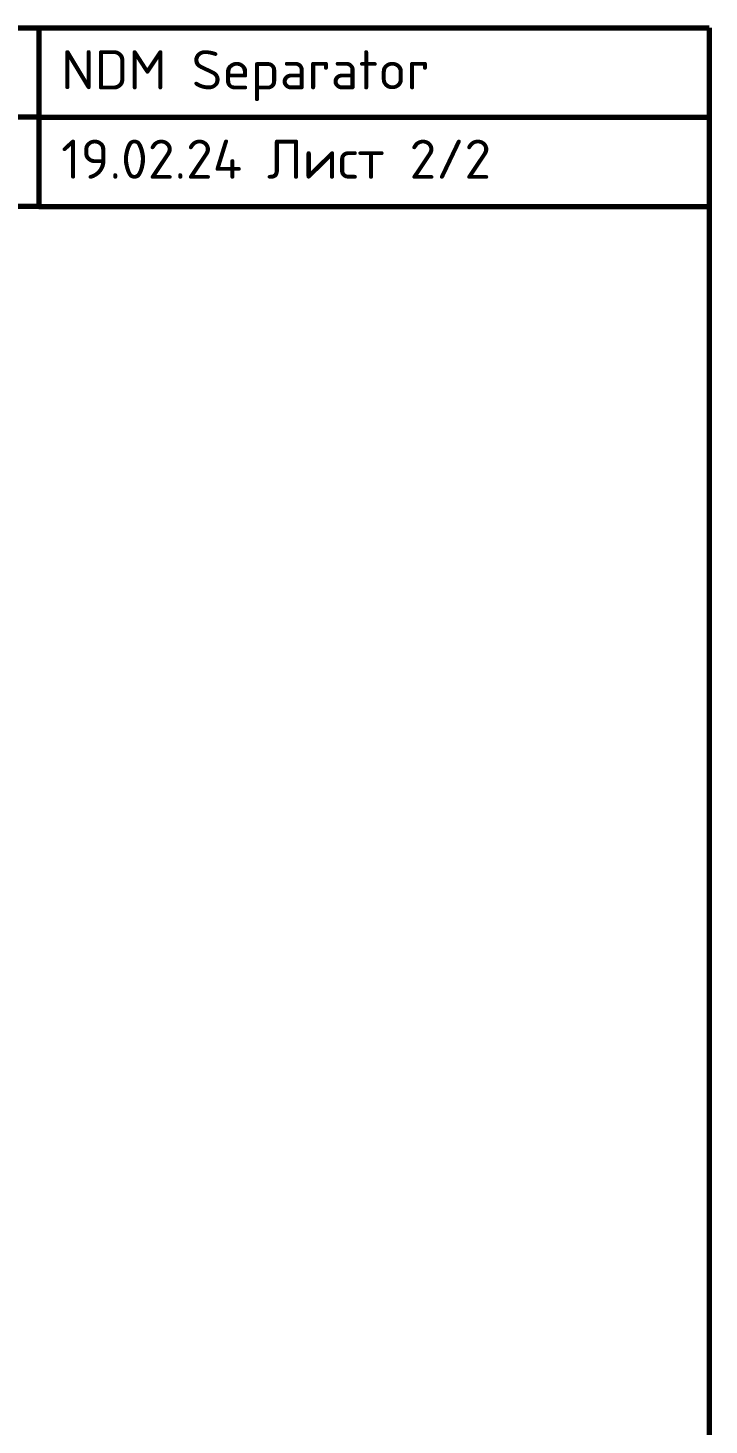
# Model space of a CAD drawing. Header units: millimetres. Extents: x 200 to 14650, y 200 to 10300.
# Drawn here: x 11601 to 14650, y 4044 to 10300 of the extents above; entities that cross this region are included whole.
import ezdxf

# ---------------------------------------------------------------- set-up
doc = ezdxf.new("R2010")
doc.units = ezdxf.units.MM
doc.header["$LTSCALE"] = 50
doc.layers.add('Border (ISO)', color=7, linetype='Continuous', lineweight=70)
doc.styles.add('Note Text (DIN)', font='isocpeur.ttf')

# ---------------------------------------------------------------- blocks, each defined once
blk = doc.blocks.new('Borders right top border')
at = {"layer": 'Border (ISO)'}
for p, q in [((4, 206), (293, 206)), ((233, 206), (233, 190)), ((293, 206), (293, 4)), ((233, 198), (133, 198)), ((233, 198), (293, 198)), ((233, 190), (133, 190)), ((233, 190), (293, 190))]:
    blk.add_line(p, q, dxfattribs=at)
at = {"layer": 'Border (ISO)', "insert": (235, 204), "char_height": 3.5, "attachment_point": 1, "line_spacing_factor": 1.371429, "style": 'Note Text (DIN)'}
blk.add_mtext('\\fISOCPEUR|b0|i0;NDM Separator\\P\\fISOCPEUR|b0|i0;19.02.24 Лист 2/2', dxfattribs=at)

msp = doc.modelspace()

# ---------------------------------------------------------------- block references
at = {"xscale": 50, "yscale": 50, "zscale": 50}
msp.add_blockref('Borders right top border', (0, 0), dxfattribs=at)

doc.saveas('drawing.dxf')
